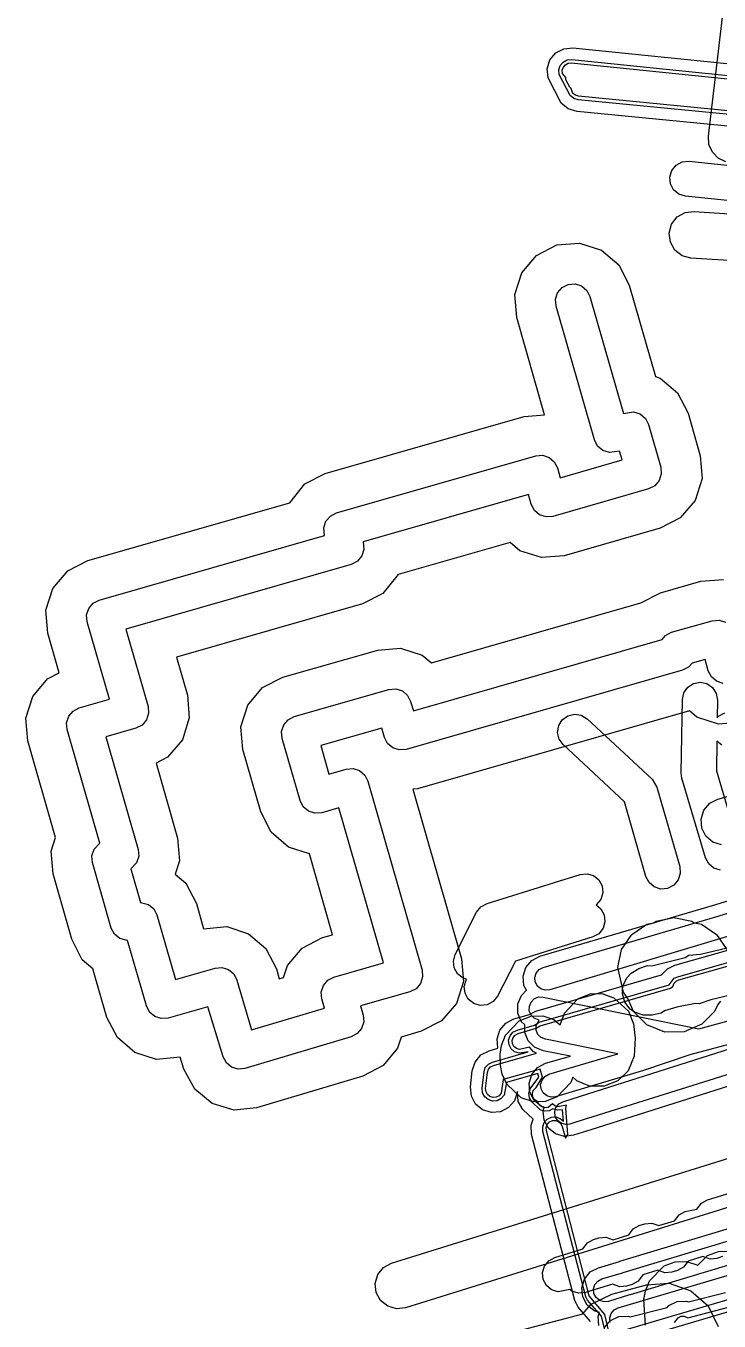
# Model space of a CAD drawing. Header units: metres. Extents: x 3158 to 3711, y 9867 to 11440.
# Drawn here: x 3163.6 to 3222.8, y 10114.8 to 10225.3 of the extents above; entities that cross this region are included whole.
import ezdxf

# ---------------------------------------------------------------- set-up
doc = ezdxf.new("R2010")
doc.units = ezdxf.units.M
doc.layers.add('AI_GREENING_EXCLUSIONS', color=1, linetype='Continuous')

msp = doc.modelspace()

# ---------------------------------------------------------------- linework, layer by layer
at = {"layer": 'AI_GREENING_EXCLUSIONS'}
for points in [[(3223.38, 10213.75), (3222.73, 10214.05), (3222.23, 10214.56), (3221.93, 10215.21), (3221.89, 10215.92), (3223.09, 10226.08)], [(3235.5, 10215.62), (3210.68, 10218.03), (3209.93, 10218.26), (3209.33, 10218.75), (3208.2, 10220.9), (3208.13, 10221.68), (3208.36, 10222.43), (3208.86, 10223.03), (3209.55, 10223.39), (3210.33, 10223.47), (3224.86, 10221.98)], [(3236.36, 10216.54), (3210.78, 10219.03), (3210.4, 10219.14), (3210.1, 10219.39), (3209.16, 10221.19), (3209.13, 10221.58), (3209.24, 10221.95), (3209.49, 10222.25), (3209.83, 10222.43), (3210.22, 10222.47), (3226.33, 10220.82)], [(3236.62, 10216.81), (3210.81, 10219.33), (3210.54, 10219.41), (3210.33, 10219.58), (3210.18, 10220), (3210.06, 10220.11), (3209.73, 10220.74), (3209.71, 10220.93), (3209.45, 10221.28), (3209.42, 10221.55), (3209.51, 10221.81), (3209.68, 10222.02), (3209.92, 10222.15), (3210.19, 10222.17), (3228.27, 10220.32)], [(3243.23, 10208.38), (3219.93, 10210.8), (3219.93, 10210.8), (3219.37, 10210.98), (3218.92, 10211.35), (3218.65, 10211.87), (3218.6, 10212.45), (3218.77, 10213.01), (3219.15, 10213.46), (3219.66, 10213.73), (3220.25, 10213.79), (3241.12, 10211.58)], [(3224.5, 10205.25), (3220.4, 10205.52), (3219.65, 10205.73), (3219.03, 10206.2), (3218.64, 10206.88), (3218.54, 10207.65), (3218.75, 10208.41), (3219.22, 10209.03), (3219.9, 10209.41), (3220.67, 10209.51), (3235.72, 10208.5)], [(3224.69, 10165.93), (3222.75, 10165.77), (3220.89, 10166.36), (3220.27, 10166.89), (3197.06, 10160.24), (3196.67, 10160.21), (3200.81, 10145.74), (3200.98, 10143.8), (3200.38, 10141.94), (3199.12, 10140.45), (3197.39, 10139.56), (3195.66, 10139.07), (3195.36, 10138.12), (3194.12, 10136.64), (3192.41, 10135.73), (3183.33, 10133.03), (3181.41, 10132.84), (3179.55, 10133.41), (3178.05, 10134.63), (3177.13, 10136.33), (3176.81, 10137.34), (3174.8, 10137.16), (3172.94, 10137.76), (3171.45, 10139.02), (3170.56, 10140.75), (3169.37, 10144.9), (3168.46, 10145.67), (3167.57, 10147.41), (3165.97, 10153), (3165.81, 10154.94), (3166.17, 10156.08), (3163.81, 10164.33), (3163.65, 10166.28), (3164.24, 10168.13), (3165.5, 10169.62), (3166.49, 10170.13), (3165.51, 10173.54), (3165.35, 10175.48), (3165.95, 10177.34), (3167.21, 10178.83), (3168.94, 10179.72), (3186.16, 10184.65), (3187.45, 10186.26), (3189.19, 10187.15), (3206.18, 10192.02), (3207.91, 10192.16), (3207.91, 10192.16), (3205.53, 10200.46), (3205.37, 10202.41), (3205.96, 10204.27), (3207.23, 10205.75), (3208.96, 10206.65), (3210.9, 10206.81), (3212.76, 10206.21), (3214.25, 10204.95), (3215.14, 10203.22), (3217.38, 10195.41), (3217.76, 10195.29), (3219.25, 10194.03), (3220.15, 10192.29), (3221.19, 10188.65), (3221.35, 10186.71), (3220.75, 10184.85), (3219.49, 10183.36), (3217.76, 10182.47), (3209.59, 10180.13), (3207.64, 10179.97), (3205.79, 10180.56), (3204.96, 10181.26), (3195.41, 10178.53), (3194.11, 10176.92), (3192.37, 10176.03), (3176.5, 10171.48), (3177.43, 10168.24), (3177.59, 10166.29), (3177, 10164.43), (3175.74, 10162.94), (3174.75, 10162.44), (3176.58, 10156.04), (3176.75, 10154.09), (3176.38, 10152.96), (3177.29, 10152.19), (3178.19, 10150.45), (3178.8, 10148.31), (3180.78, 10148.49), (3182.64, 10147.89), (3184.12, 10146.63), (3185.02, 10144.9), (3185.26, 10144.04), (3185.64, 10144.15), (3185.97, 10145.17), (3187.23, 10146.66), (3188.97, 10147.55), (3189.82, 10147.8), (3187.84, 10154.71), (3186.06, 10155.28), (3184.57, 10156.54), (3183.68, 10158.28), (3182.15, 10163.59), (3181.99, 10165.54), (3182.59, 10167.39), (3183.85, 10168.88), (3185.58, 10169.77), (3193.67, 10172.09), (3195.61, 10172.25), (3197.47, 10171.66), (3198.26, 10170.99), (3216.13, 10176.11), (3217.79, 10176.96), (3221.25, 10177.95), (3223.19, 10178.11)], [(3223.15, 10169.24), (3222.59, 10169.42), (3222.14, 10169.8), (3221.87, 10170.32), (3221.6, 10171.29), (3220.49, 10170.97), (3220.2, 10170.63), (3219.68, 10170.36), (3196.1, 10163.61), (3195.51, 10163.56), (3194.96, 10163.74), (3194.51, 10164.11), (3194.24, 10164.63), (3194.01, 10165.43), (3188.82, 10163.94), (3189.51, 10161.51), (3190.98, 10161.93), (3191.56, 10161.98), (3192.12, 10161.8), (3192.56, 10161.42), (3192.83, 10160.9), (3197.45, 10144.78), (3197.5, 10144.2), (3197.32, 10143.64), (3196.94, 10143.19), (3196.42, 10142.93), (3192.2, 10141.72), (3192.42, 10140.94), (3192.47, 10140.36), (3192.29, 10139.8), (3191.92, 10139.36), (3191.41, 10139.09), (3182.33, 10136.38), (3181.75, 10136.33), (3181.2, 10136.49), (3180.75, 10136.86), (3180.47, 10137.37), (3179.18, 10141.66), (3175.78, 10140.69), (3175.2, 10140.64), (3174.64, 10140.82), (3174.19, 10141.2), (3173.93, 10141.72), (3172.32, 10147.31), (3171.65, 10147.47), (3171.2, 10147.85), (3170.93, 10148.37), (3169.33, 10153.96), (3169.28, 10154.54), (3169.46, 10155.1), (3169.95, 10155.6), (3167.17, 10165.3), (3167.12, 10165.88), (3167.3, 10166.44), (3167.68, 10166.88), (3168.2, 10167.15), (3170.77, 10167.89), (3168.88, 10174.5), (3168.83, 10175.08), (3169.01, 10175.64), (3169.39, 10176.09), (3169.91, 10176.35), (3189.14, 10181.87), (3189.08, 10182.51), (3189.25, 10183.07), (3189.63, 10183.52), (3189.63, 10183.52), (3190.15, 10183.78), (3207.15, 10188.65), (3207.73, 10188.7), (3208.29, 10188.52), (3208.73, 10188.14), (3209, 10187.62), (3209.24, 10186.79), (3214.53, 10188.31), (3214.31, 10189.06), (3213.44, 10188.93), (3212.88, 10189.11), (3212.43, 10189.49), (3212.17, 10190.01), (3208.89, 10201.43), (3208.85, 10202.01), (3209.02, 10202.57), (3209.4, 10203.01), (3209.92, 10203.28), (3210.51, 10203.33), (3211.06, 10203.15), (3211.51, 10202.77), (3211.78, 10202.25), (3214.64, 10192.28), (3215.51, 10192.41), (3216.07, 10192.23), (3216.51, 10191.85), (3216.78, 10191.33), (3217.82, 10187.69), (3217.87, 10187.11), (3217.69, 10186.55), (3217.32, 10186.1), (3216.79, 10185.84), (3213.04, 10184.76), (3208.62, 10183.49), (3208.04, 10183.45), (3207.48, 10183.62), (3207.04, 10184), (3206.77, 10184.52), (3206.53, 10185.36), (3192.42, 10181.31), (3192.49, 10180.67), (3192.31, 10180.11), (3191.93, 10179.66), (3191.41, 10179.39), (3172.17, 10173.88), (3174.07, 10167.27), (3174.12, 10166.69), (3173.94, 10166.13), (3173.56, 10165.68), (3173.04, 10165.42), (3170.47, 10164.68), (3173.22, 10155.07), (3173.27, 10154.49), (3173.09, 10153.93), (3172.6, 10153.43), (3173.43, 10150.55), (3174.11, 10150.39), (3174.55, 10150.01), (3174.82, 10149.49), (3176.4, 10143.99), (3179.8, 10144.96), (3180.38, 10145.01), (3180.94, 10144.83), (3181.38, 10144.45), (3181.65, 10143.93), (3182.89, 10139.68), (3189.13, 10141.54), (3188.9, 10142.33), (3188.85, 10142.91), (3189.03, 10143.47), (3189.41, 10143.92), (3189.93, 10144.19), (3194.15, 10145.4), (3190.36, 10158.63), (3188.9, 10158.21), (3188.31, 10158.16), (3187.76, 10158.34), (3187.31, 10158.72), (3187.04, 10159.24), (3185.52, 10164.55), (3185.47, 10165.14), (3185.65, 10165.7), (3186.03, 10166.14), (3186.55, 10166.41), (3194.63, 10168.73), (3195.21, 10168.77), (3195.77, 10168.6), (3196.22, 10168.22), (3196.48, 10167.7), (3196.71, 10166.9), (3217.94, 10172.98), (3218.23, 10173.33), (3218.75, 10173.6), (3222.21, 10174.59), (3222.8, 10174.64), (3223.35, 10174.46)], [(3222.92, 10153.3), (3222.36, 10153.47), (3221.92, 10153.85), (3221.64, 10154.36), (3219.63, 10161.16), (3219.57, 10161.61), (3219.67, 10167.86), (3219.79, 10168.43), (3220.12, 10168.91), (3220.61, 10169.23), (3221.19, 10169.34), (3221.76, 10169.22), (3222.24, 10168.88), (3222.56, 10168.39), (3222.66, 10167.82), (3222.64, 10166.3), (3222.76, 10166.45), (3223.28, 10166.73)], [(3223.03, 10163.97), (3222.61, 10164.31), (3222.58, 10161.79), (3224.52, 10155.22)], [(3223.02, 10155.46), (3222.27, 10155.7), (3221.68, 10156.2), (3221.32, 10156.9), (3221.26, 10157.67), (3221.5, 10158.42), (3222.01, 10159.01), (3222.7, 10159.37), (3230.31, 10161.53)], [(3224.24, 10135.08), (3211.86, 10131.16), (3211.85, 10131.16), (3210.38, 10130.69), (3209.6, 10130.6), (3208.85, 10130.82), (3208.24, 10131.31), (3207.87, 10131.99), (3207.78, 10132.76), (3207.87, 10133.09), (3207.87, 10133.09), (3207.62, 10133.17), (3207.01, 10133.67), (3206.65, 10134.36), (3206.58, 10135.13), (3206.81, 10135.88), (3207.3, 10136.48), (3207.99, 10136.84), (3210.13, 10137.44), (3207.78, 10137.9), (3207.06, 10138.2), (3206.51, 10138.75), (3206.21, 10139.47), (3206.21, 10140.1), (3205.92, 10140.4), (3205.62, 10141.12), (3205.63, 10141.9), (3205.93, 10142.62), (3206.37, 10143.06), (3206.15, 10143.48), (3206.08, 10144.26), (3206.31, 10145), (3206.81, 10145.6), (3207.5, 10145.97), (3222.24, 10150.29), (3240.31, 10155.82)], [(3242.37, 10153.31), (3208.35, 10143.09), (3207.96, 10143.06), (3207.59, 10143.17), (3207.29, 10143.42), (3207.11, 10143.77), (3207.07, 10144.15), (3207.19, 10144.53), (3207.44, 10144.83), (3207.78, 10145.01), (3222.52, 10149.34), (3241.19, 10155.04)], [(3238.89, 10146.23), (3222.1, 10142.25), (3221.09, 10141.91), (3220.8, 10141.94), (3219.18, 10141.61), (3218.15, 10141.32), (3217.85, 10141.11), (3217.09, 10140.95), (3216.31, 10140.95), (3215.57, 10141.19), (3215.2, 10141.45), (3214.75, 10142.05), (3214.75, 10142.05), (3214.55, 10142.76), (3214.56, 10143.17), (3214.62, 10143.5), (3214.96, 10144.16), (3215.31, 10144.51), (3215.96, 10144.92), (3216.7, 10145.18), (3217.06, 10145.16), (3219.9, 10145.86), (3220.21, 10146.05), (3221.21, 10146.15), (3240.46, 10150.72)], [(3238.89, 10146.23), (3222.1, 10142.25), (3221.09, 10141.91), (3220.8, 10141.94), (3219.18, 10141.61), (3218.15, 10141.32), (3217.85, 10141.11), (3217.09, 10140.95), (3216.31, 10140.95), (3215.57, 10141.19), (3215.2, 10141.45), (3214.75, 10142.05), (3214.75, 10142.05), (3214.55, 10142.76), (3214.56, 10143.17), (3214.62, 10143.5), (3214.96, 10144.16), (3215.31, 10144.51), (3215.96, 10144.92), (3216.7, 10145.18), (3217.06, 10145.16), (3219.9, 10145.86), (3220.21, 10146.05), (3221.21, 10146.15), (3240.46, 10150.72)], [(3222.93, 10142.12), (3222.68, 10141.85), (3222.41, 10141.24), (3221.33, 10140.16), (3219.82, 10139.51), (3218.16, 10139.5), (3216.64, 10140.12), (3215.49, 10141.24), (3215.03, 10142.31), (3214.63, 10142.91), (3214.17, 10145.01), (3214.47, 10146.54), (3215.34, 10147.83), (3216.64, 10148.7), (3217.22, 10148.82), (3217.42, 10148.95), (3217.42, 10148.95), (3218.95, 10149.26), (3220.48, 10148.95), (3220.68, 10148.82), (3221.29, 10148.7), (3222.58, 10147.83), (3223.45, 10146.54)], [(3211.84, 10114.8), (3210.78, 10116.02), (3210.48, 10116.59), (3206.8, 10130.77), (3206.76, 10131.54), (3206.94, 10132.07), (3206.04, 10132.9), (3205.66, 10133.58), (3205.59, 10134.43), (3205.34, 10133.64), (3204.84, 10133.05), (3204.14, 10132.68), (3203.37, 10132.62), (3202.62, 10132.85), (3202.02, 10133.35), (3201.66, 10134.04), (3201.59, 10134.82), (3201.74, 10136.2), (3201.98, 10136.94), (3202.48, 10137.54), (3203.18, 10137.9), (3203.93, 10138.12), (3203.85, 10138.92), (3204.09, 10139.66), (3204.59, 10140.26), (3205.28, 10140.62), (3206.61, 10141), (3207.17, 10141.29), (3217.89, 10144.37), (3218.39, 10144.89), (3219.01, 10145.19), (3223.56, 10146.48)], [(3213.34, 10112.92), (3212.76, 10115.26), (3211.58, 10116.62), (3211.43, 10116.9), (3207.77, 10131.02), (3207.75, 10131.41), (3207.88, 10131.77), (3208.14, 10132.07), (3208.49, 10132.24), (3208.88, 10132.26), (3209.25, 10132.13), (3209.51, 10131.9), (3209.44, 10132.85), (3209.01, 10132.82), (3208.62, 10132.96), (3208.29, 10132.78), (3207.9, 10132.75), (3207.53, 10132.86), (3206.81, 10133.55), (3206.62, 10133.89), (3206.57, 10134.28), (3206.68, 10134.65), (3207.41, 10135.65), (3207.32, 10135.97), (3204.65, 10135.2), (3204.46, 10134.12), (3204.21, 10133.82), (3203.86, 10133.64), (3203.47, 10133.61), (3203.1, 10133.73), (3202.8, 10133.98), (3202.62, 10134.32), (3202.59, 10134.71), (3202.74, 10136.09), (3202.85, 10136.46), (3203.11, 10136.76), (3203.45, 10136.94), (3206.5, 10137.81), (3205.73, 10137.7), (3205.35, 10137.82), (3205.06, 10138.07), (3204.88, 10138.42), (3204.84, 10138.81), (3204.96, 10139.18), (3205.21, 10139.48), (3205.56, 10139.66), (3207.04, 10140.09), (3207.45, 10140.33), (3218.55, 10143.52), (3218.97, 10144.08), (3219.28, 10144.22), (3223.83, 10145.52)], [(3213.63, 10112.99), (3213.05, 10115.4), (3211.72, 10117), (3208.06, 10131.09), (3208.05, 10131.36), (3208.14, 10131.62), (3208.32, 10131.83), (3208.57, 10131.94), (3208.84, 10131.96), (3209.1, 10131.87), (3209.3, 10131.69), (3209.42, 10131.44), (3209.68, 10130.43), (3209.9, 10130.76), (3209.73, 10132.97), (3209.77, 10133.26), (3209.05, 10133.11), (3208.79, 10133.2), (3208.59, 10133.37), (3208.2, 10133.07), (3207.93, 10133.04), (3207.67, 10133.12), (3207.46, 10133.3), (3207.33, 10133.55), (3207.03, 10133.75), (3206.9, 10133.98), (3206.87, 10134.26), (3206.94, 10134.52), (3207.19, 10134.78), (3207.73, 10135.65), (3207.52, 10136.34), (3204.37, 10135.44), (3204.2, 10134.27), (3204.02, 10134.06), (3203.78, 10133.93), (3203.51, 10133.91), (3203.25, 10133.99), (3203.04, 10134.16), (3202.91, 10134.41), (3202.88, 10134.68), (3203.03, 10136.06), (3203.12, 10136.32), (3203.29, 10136.53), (3203.54, 10136.65), (3207.21, 10137.7), (3206.94, 10137.83), (3206.63, 10138.2), (3205.76, 10138), (3205.5, 10138.08), (3205.29, 10138.26), (3205.16, 10138.5), (3205.14, 10138.78), (3205.22, 10139.04), (3205.4, 10139.24), (3205.64, 10139.37), (3207.2, 10139.82), (3207.53, 10140.04), (3218.66, 10143.24), (3218.86, 10143.37), (3218.98, 10143.66), (3219.15, 10143.83), (3219.36, 10143.94), (3223.91, 10145.23)], [(3227.02, 10139.35), (3220.31, 10137.54), (3216.36, 10136.21), (3208.85, 10133.97), (3208.46, 10133.93), (3208.09, 10134.05), (3207.79, 10134.3), (3207.61, 10134.64), (3207.57, 10135.03), (3207.69, 10135.4), (3207.94, 10135.7), (3208.28, 10135.89), (3214.15, 10137.64), (3207.98, 10138.88), (3207.62, 10139.03), (3207.34, 10139.3), (3207.19, 10139.66), (3207.19, 10140.05), (3207.44, 10140.51), (3207.03, 10140.68), (3206.75, 10140.95), (3206.6, 10141.31), (3206.61, 10141.7), (3206.76, 10142.06), (3207.03, 10142.34), (3207.4, 10142.49), (3207.79, 10142.48), (3221.06, 10139.78), (3226.81, 10141.33)], [(3230.92, 10138.18), (3211.56, 10132.11), (3211.54, 10132.11), (3210.07, 10131.64), (3209.69, 10131.6), (3209.31, 10131.71), (3209.01, 10131.95), (3208.82, 10132.29), (3208.78, 10132.68), (3208.88, 10133.05), (3209.13, 10133.36), (3209.47, 10133.55), (3210.96, 10134.02), (3210.96, 10134.02), (3225.58, 10138.65)], [(3225.81, 10125.24), (3196.04, 10115.96), (3195.26, 10115.88), (3194.52, 10116.1), (3193.91, 10116.59), (3193.54, 10117.28), (3193.45, 10118.05), (3193.67, 10118.8), (3194.16, 10119.41), (3194.85, 10119.78), (3224.63, 10129.06)], [(3223.09, 10120.34), (3222.62, 10120.19), (3222.03, 10120.13), (3221.42, 10120.35), (3220.15, 10119.96), (3219.76, 10119.44), (3219.24, 10119.16), (3218.76, 10119.01), (3218.18, 10118.95), (3217.56, 10119.17), (3216.29, 10118.78), (3215.9, 10118.25), (3215.39, 10117.97), (3214.91, 10117.83), (3214.33, 10117.77), (3213.71, 10117.98), (3211.39, 10117.27), (3210.8, 10117.21), (3210.24, 10117.38), (3210.07, 10117.52), (3209.07, 10117.34), (3208.51, 10117.5), (3208.06, 10117.87), (3207.78, 10118.39), (3207.73, 10118.97), (3207.89, 10119.53), (3208.27, 10119.99), (3208.78, 10120.26), (3208.78, 10120.26), (3211.17, 10120.99), (3211.56, 10121.51), (3212.07, 10121.79), (3212.55, 10121.94), (3213.14, 10122), (3213.75, 10121.78), (3215.09, 10122.19), (3215.48, 10122.71), (3215.99, 10122.99), (3216.47, 10123.13), (3217.05, 10123.19), (3217.67, 10122.98), (3219, 10123.38), (3219.39, 10123.91), (3219.91, 10124.18), (3220.9, 10124.38), (3221.29, 10124.89), (3221.8, 10125.17), (3229.41, 10127.48)], [(3212.55, 10114.46), (3212.48, 10115.23), (3212.59, 10115.58), (3212.13, 10115.72), (3211.53, 10116.21), (3211.16, 10116.9), (3211.09, 10117.68), (3211.32, 10118.42), (3211.81, 10119.03), (3212.5, 10119.39), (3214.29, 10119.92), (3214.33, 10119.94), (3227.75, 10123.99)], [(3230.2, 10121.61), (3215.2, 10117.07), (3215.16, 10117.07), (3213.37, 10116.52), (3212.98, 10116.48), (3212.61, 10116.6), (3212.31, 10116.84), (3212.12, 10117.19), (3212.08, 10117.58), (3212.2, 10117.95), (3212.45, 10118.25), (3212.79, 10118.43), (3214.57, 10118.96), (3214.62, 10118.99), (3228.04, 10123.03)], [(3216.53, 10114.49), (3216.39, 10116.67), (3216.51, 10117.39), (3216.85, 10118.27), (3218.11, 10119.55), (3219.04, 10119.9), (3220.03, 10119.92), (3221, 10119.61), (3221.81, 10120.42), (3222.74, 10120.77), (3223.73, 10120.79), (3224.78, 10120.44), (3226.01, 10119.28), (3226.39, 10118.43), (3226.49, 10118.03), (3227.51, 10118.44), (3228.5, 10118.46), (3229.55, 10118.11), (3230.78, 10116.95), (3231.16, 10116.1), (3231.32, 10115.38), (3231.36, 10114.66)], [(3213.51, 10114.74), (3213.48, 10115.13), (3213.59, 10115.5), (3213.59, 10115.5), (3213.84, 10115.8), (3214.19, 10115.98), (3227.89, 10120.03), (3228.77, 10120.04), (3229.13, 10119.88), (3229.4, 10119.6), (3229.54, 10119.24), (3231.2, 10108.51)], [(3196.17, 10111.5), (3211.17, 10115.45), (3211.89, 10116.28), (3213.64, 10117.14), (3216.6, 10117.93), (3218.55, 10118.06), (3220.39, 10117.43), (3221.86, 10116.14), (3222.72, 10114.39)], [(3213.02, 10114.3), (3213.54, 10114.88), (3214.25, 10115.22), (3215.03, 10115.27), (3215.22, 10115.2), (3218.37, 10116), (3218.52, 10116.17), (3219.23, 10116.51), (3220.01, 10116.55), (3220.2, 10116.49), (3223.35, 10117.29)], [(3229.36, 10107.77), (3227.79, 10117.91), (3214.75, 10114.06)], [(3228.42, 10107.44), (3226.97, 10116.63), (3215.04, 10113.1)], [(3219, 10114.72), (3219.31, 10115.13), (3219.55, 10115.25), (3219.82, 10115.27), (3220.14, 10115.13), (3223.61, 10116.03)]]:
    msp.add_lwpolyline(points, dxfattribs=at)
for points in [[(3209.9, 10166.48), (3210.47, 10166.61), (3211.04, 10166.52), (3211.54, 10166.21), (3217.08, 10161.07), (3217.5, 10160.38), (3219.44, 10153.61), (3219.49, 10153.03), (3219.31, 10152.47), (3218.93, 10152.02), (3218.41, 10151.75), (3217.83, 10151.7), (3217.27, 10151.88), (3216.83, 10152.26), (3216.56, 10152.78), (3214.73, 10159.15), (3209.5, 10164.02), (3209.16, 10164.49), (3209.02, 10165.06), (3209.12, 10165.64), (3209.42, 10166.14), (3209.9, 10166.48)], [(3201.4, 10142.29), (3201.12, 10142.8), (3201.05, 10143.38), (3201.25, 10144.01), (3200.95, 10144.1), (3200.49, 10144.46), (3200.2, 10144.97), (3200.13, 10145.55), (3200.29, 10146.11), (3202.11, 10149.72), (3202.48, 10150.19), (3203.01, 10150.47), (3210.95, 10152.94), (3211.53, 10153), (3212.09, 10152.84), (3212.55, 10152.47), (3212.83, 10151.96), (3212.89, 10151.37), (3212.72, 10150.81), (3212.31, 10150.34), (3212.72, 10150.01), (3213, 10149.49), (3213.06, 10148.91), (3212.9, 10148.35), (3212.53, 10147.89), (3212.02, 10147.61), (3205.44, 10145.55), (3203.88, 10142.56), (3203.51, 10142.1), (3203, 10141.82), (3202.42, 10141.76), (3201.86, 10141.92), (3201.4, 10142.29)], [(3204.57, 10139.22), (3205.73, 10140.44), (3206.76, 10140.85), (3207.76, 10140.87), (3208.7, 10140.57), (3209.23, 10140.12), (3209.6, 10141.12), (3210.76, 10142.34), (3211.79, 10142.75), (3212.78, 10142.78), (3213.83, 10142.42), (3215.06, 10141.27), (3215.5, 10140.19), (3215.64, 10138.97), (3215.56, 10137.43), (3215.04, 10136.2), (3214.17, 10135.34), (3213, 10134.87), (3211.73, 10134.89), (3210.65, 10135.34), (3210.33, 10135.64), (3210.14, 10135.2), (3208.98, 10133.97), (3207.95, 10133.57), (3206.96, 10133.54), (3205.91, 10133.89), (3204.68, 10135.05), (3204.3, 10135.91), (3204.14, 10136.63), (3204.11, 10137.61), (3204.23, 10138.34), (3204.57, 10139.22)]]:
    msp.add_lwpolyline(points, close=True, dxfattribs=at)

doc.saveas('drawing.dxf')
